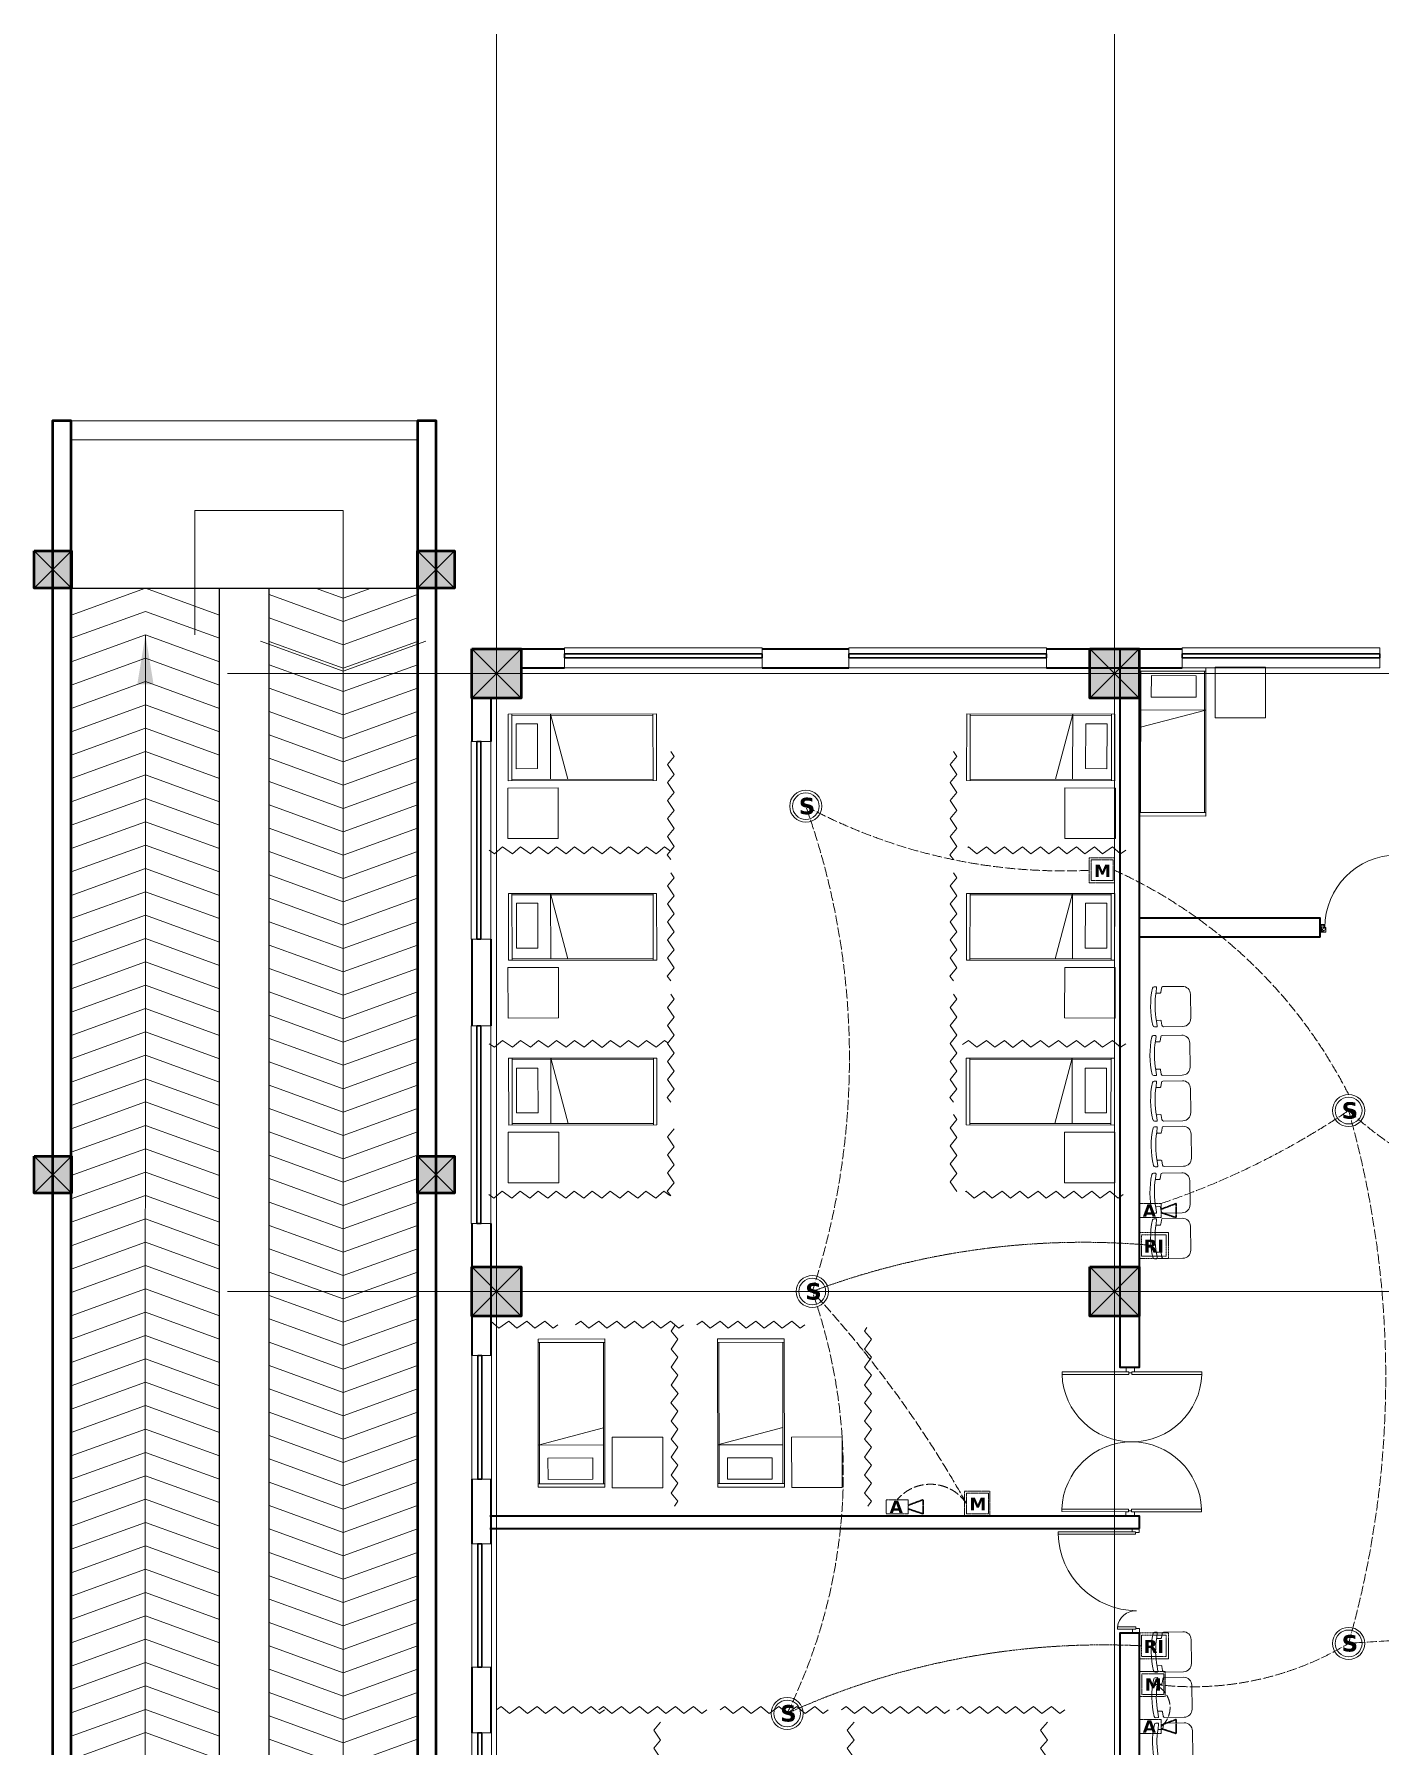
# Model space of a CAD drawing. Header units: millimetres. Extents: x 2402294 to 3337895, y 3394997 to 3969149.
# Drawn here: x 2558058 to 2574388, y 3595688 to 3616459 of the extents above; entities that cross this region are included whole.
import ezdxf

# ---------------------------------------------------------------- set-up
doc = ezdxf.new("R2010")
doc.units = ezdxf.units.MM
doc.header["$MEASUREMENT"] = 0
for name, pattern in [('ACAD_ISO04W100', [30, 24, -3, 0, -3]), ('ACISOTGB', [9, 4, -1, 1, -1, 1, -1]), ('CENTER', [2, 1.25, -0.25, 0.25, -0.25]), ('DASHED', [0.75, 0.5, -0.25])]:
    doc.linetypes.add(name, pattern=pattern)
doc.layers.add('ANNOTATION', color=7, linetype='Continuous')
doc.layers.add('CCTV conduit wire', color=1, linetype='CENTER')
for name, color, linetype, lineweight in [('centreline', 52, 'CENTER', 5), ('Column-0.5', 14, 'Continuous', 50), ('Detector Detector Conduit', 6, 'ACAD_ISO04W100', 13), ('Dimension- 0.15', 114, 'Continuous', 15), ('door', 41, 'Continuous', 5), ('Door Opening-0.09', 253, 'Continuous', 9), ('Furniture Hospital-0.09', 44, 'Continuous', 9), ('Hatch', 9, 'Continuous', 9), ('hatch-1', 53, 'Continuous', 15), ('hidden lines', 205, 'DASHED', 5), ('Hooter Alarm', 240, 'CENTER', 35), ('Manual Call Point', 240, 'CENTER', 30), ('RI detector conduit', 100, 'ACISOTGB', 9), ('Sill Level', 140, 'Continuous', 20), ('Smoke Detector', 220, 'Continuous', 20), ('stairs', 6, 'Continuous', 25), ('WALL 0.2', 7, 'Continuous', 20), ('wall 0.4', 7, 'Continuous', 40), ('Wall-0.5', 7, 'Continuous', 50), ('WINDOW', 152, 'Continuous', 30), ('Windows Plan', 152, 'Continuous', 35)]:
    doc.layers.add(name, color=color, linetype=linetype, lineweight=lineweight)
doc.styles.add('5P2', font='verdana.ttf', dxfattribs={"height": 500})
doc.styles.get("Standard").update_dxf_attribs({"font": 'arial.ttf'})
doc.linetypes.add('ZIGZAG', pattern='A,0.0001,-0.2,[131,ltypeshp.shx,S=0.2,R=0,X=-0.2,Y=0],-0.4,[131,ltypeshp.shx,S=0.2,R=180,X=0.2,Y=0],-0.2', length=0.8001)
doc.dimstyles.get("Standard").update_dxf_attribs({"dimtxt": 500, "dimasz": 100, "dimexe": 100, "dimexo": 200, "dimgap": 0.09, "dimtad": 0, "dimtoh": 1, "dimdec": 0, "dimzin": 0, "dimdsep": 46, "dimtxsty": 'Standard', "dimblk": 'DOT', "dimcen": 0, "dimclrd": 256, "dimclre": 256, "dimclrt": 256, "dimadec": 0, "dimazin": 0, "dimtfac": 1, "dimtdec": 0, "dimtofl": 0, "dimtmove": 0, "dimatfit": 3, "dimfxl": 1, "dimtolj": 1, "dimtzin": 0, "dimlwd": -1, "dimlwe": -1, "dimarcsym": 1})

# ---------------------------------------------------------------- blocks, each defined once
blk = doc.blocks.new('2ft column')
at = {"layer": 'Hatch', "ltscale": 5}
h = blk.add_hatch(color=256, dxfattribs=at)
h.dxf.hatch_style = 1
h.paths.add_polyline_path([(2207385, 4176559), (2207985, 4176559), (2207985, 4175959), (2207385, 4175959)])
at = {"layer": 'Column-0.5', "ltscale": 5}
blk.add_lwpolyline([(2207385, 4176559), (2207985, 4176559), (2207985, 4175959), (2207385, 4175959)], close=True, dxfattribs=at)
at = {"layer": 'Defpoints', "ltscale": 5}
for points in [[(2207985, 4176559), (2207385, 4175959)], [(2207985, 4175959), (2207385, 4176559)]]:
    blk.add_lwpolyline(points, dxfattribs=at)
blk = doc.blocks.new('_Dot')
at = {"color": 0, "linetype": 'ByBlock', "lineweight": -2}
blk.add_line((-0.5, 0), (-1, 0), dxfattribs=at)
at = {"color": 0, "linetype": 'ByBlock', "lineweight": -3, "const_width": 0.5}
blk.add_lwpolyline([(-0.25, 0, 1), (0.25, 0, 1)], format="xyb", close=True, dxfattribs=at)
blk = doc.blocks.new('d1')
at = {"layer": 'door'}
for p, q in [((2442.75, 10745.72), (2408.32, 10745.72)), ((2442.75, 10746.15), (2408.33, 10746.15)), ((2408.33, 10746.15), (2408.33, 10745.72))]:
    blk.add_line(p, q, dxfattribs=at)
at = {"layer": 'door', "ltscale": 80}
for points in [[(2445, 10779.7), (2445, 10781.99), (2444.56, 10781.99), (2444.56, 10782.43), (2441.8, 10782.43), (2441.8, 10781.99), (2441.36, 10781.99), (2441.36, 10780.14), (2442.75, 10780.14), (2442.75, 10779.7)], [(2445, 10746.15), (2445, 10743.87), (2444.56, 10743.87), (2444.56, 10743.43), (2441.8, 10743.43), (2441.8, 10743.87), (2441.36, 10743.87), (2441.36, 10745.72), (2442.75, 10745.72), (2442.75, 10746.15)]]:
    blk.add_lwpolyline(points, close=True, dxfattribs=at)
at = {"layer": 'Door Opening-0.09', "ltscale": 80}
blk.add_arc((2442.75, 10745.72), 34.42, 90, 179.27403, dxfattribs=at)
at = {"layer": 'hidden lines'}
for centre, radius, start, end in [((2445.01, 10781.68), 2.48, 162.46714, 233.24176), ((2445.46, 10782.07), 1.81, 168.64751, 255.23191), ((2441.64, 10791.37), 9.82, 268.39858, 287.31577), ((2441.38, 10784.76), 4.22, 269.78991, 318.96751), ((2444.33, 10781.34), 2.81, 166.46517, 205.18019), ((2441.57, 10782.05), 3, 308.46813, 358.9527), ((2441.64, 10734.49), 9.82, 72.68423, 91.60142), ((2441.38, 10741.1), 4.22, 41.03249, 90.21009), ((2444.33, 10744.52), 2.81, 154.81981, 193.53483), ((2445.01, 10744.18), 2.48, 126.75824, 197.53286), ((2441.57, 10743.81), 3, 1.0473, 51.53187), ((2445.46, 10743.79), 1.81, 104.76809, 191.35249)]:
    blk.add_arc(centre, radius, start, end, dxfattribs=at)
blk = doc.blocks.new('BED')
at = {"layer": 'Furniture Hospital-0.09'}
for p, q in [((-2.12, 0.475), (-2.12, -0.475)), ((-2.12, -0.475), (-2.12, 0.475)), ((-0.008, 0.475), (-2.12, 0.475)), ((-2.07, 0.475), (-2.07, -0.475)), ((-0.058, 0.455), (-2.07, 0.455)), ((-0.855, -0.455), (-0.61, 0.475)), ((-0.61, 0.475), (-0.61, -0.455)), ((-0.425, 0.336), (-0.426, -0.303)), ((-0.425, 0.336), (-0.121, 0.336)), ((-0.121, -0.303), (-0.121, 0.336)), ((-0.058, -0.475), (-0.058, 0.475)), ((-0.008, -0.475), (-0.008, 0.475)), ((-2.12, -0.475), (-0.008, -0.475)), ((-2.07, -0.455), (-0.058, -0.455)), ((-0.426, -0.303), (-0.121, -0.303))]:
    blk.add_line(p, q, dxfattribs=at)
blk = doc.blocks.new("door 5'")
at = {"layer": 'door', "ltscale": 1000}
for points in [[(2177525, 4317078), (2177525, 4317062), (2177516, 4317062), (2177516, 4317020), (2177473, 4317020), (2177474, 4317105)], [(2177525, 4317062), (2177525, 4317105), (2177474, 4317105), (2177473, 4317020)], [(2177473, 4317020), (2177516, 4317020)], [(2177474, 4317105), (2177516, 4317105)], [(2178697, 4316120), (2178697, 4317060), (2178671, 4317060), (2178671, 4316120), (2178697, 4316120)], [(2178689, 4317076), (2178689, 4317060), (2178697, 4317060), (2178697, 4317018), (2178740, 4317018), (2178740, 4317104)], [(2178689, 4317060), (2178689, 4317104), (2178740, 4317104), (2178740, 4317018)], [(2178740, 4317018), (2178697, 4317018)]]:
    blk.add_lwpolyline(points, dxfattribs=at)
blk.add_lwpolyline([(2177516, 4316839), (2177516, 4317062), (2177543, 4317062), (2177543, 4316839)], close=True, dxfattribs=at)
at = {"layer": 'Door Opening-0.09', "ltscale": 1000}
for centre, radius, start, end in [((2177516, 4317062), 224, 276.6944, 2.344), ((2178697, 4317076), 957, 180.3416, 268.4244)]:
    blk.add_arc(centre, radius, start, end, dxfattribs=at)
at = {"layer": 'WINDOW', "ltscale": 5}
blk.add_line((2177474, 4317104), (2177474, 4317104), dxfattribs=at)
blk = doc.blocks.new('MAIN DOOR')
at = {"layer": 'door', "ltscale": 1000}
for points in [[(2313.47, 188.53), (2347.4, 188.53), (2347.4, 187.28), (2313.47, 187.28)], [(2381.32, 188.53), (2348.88, 188.53), (2348.88, 187.28), (2381.32, 187.28)]]:
    blk.add_lwpolyline(points, close=True, dxfattribs=at)
for points in [[(2346.08, 190.6), (2346.08, 188.53)], [(2348.88, 188.12), (2347.4, 188.12), (2347.4, 188.53), (2346.08, 188.53), (2346.08, 190.6), (2350.2, 190.6)], [(2347.4, 188.12), (2348.88, 188.12), (2348.88, 188.53), (2350.2, 188.53), (2350.2, 190.6), (2346.08, 190.6)], [(2350.2, 190.6), (2350.2, 188.53)], [(2313.41, 120.66), (2347.33, 120.66), (2347.33, 121.91), (2313.41, 121.91), (2313.41, 120.66)], [(2348.82, 121.07), (2347.33, 121.07), (2347.33, 120.66), (2346.01, 120.66), (2346.01, 118.6), (2350.14, 118.6)], [(2347.33, 121.07), (2348.82, 121.07), (2348.82, 120.66), (2350.14, 120.66), (2350.14, 118.6), (2346.01, 118.6)], [(2346.01, 118.6), (2346.01, 120.66)], [(2381.26, 120.66), (2348.82, 120.66), (2348.82, 121.91), (2381.26, 121.91), (2381.26, 120.66)], [(2350.14, 118.6), (2350.14, 120.66)]]:
    blk.add_lwpolyline(points, dxfattribs=at)
at = {"layer": 'Door Opening-0.09', "ltscale": 1000}
for centre, radius, start, end in [((2347.4, 188.53), 33.94, 182.11678, 357.88255), ((2347.33, 120.66), 33.95, 2.11669, 177.88264)]:
    blk.add_arc(centre, radius, start, end, dxfattribs=at)
at = {"layer": 'WINDOW', "ltscale": 5}
blk.add_line((2350.14, 190.6), (2350.14, 190.6), dxfattribs=at)
blk = doc.blocks.new('BCHAIR')
at = {"layer": 'Furniture Hospital-0.09'}
for p, q in [((-0.15, 0), (0.15, 0)), ((-0.25, -0.1), (-0.25, -0.342)), ((0.25, -0.1), (0.25, -0.342)), ((-0.239, -0.421), (-0.181, -0.429)), ((-0.179, -0.369), (-0.232, -0.362)), ((-0.17, -0.379), (-0.17, -0.419)), ((0.17, -0.379), (0.17, -0.419)), ((0.179, -0.369), (0.232, -0.362)), ((0.239, -0.421), (0.181, -0.429)), ((-0.25, -0.431), (-0.25, -0.454)), ((0.25, -0.431), (0.25, -0.454))]:
    blk.add_line(p, q, dxfattribs=at)
for centre, radius, start, end in [((-0.15, -0.1), 0.1, 90, 180), ((0.15, -0.1), 0.1, 360, 90), ((-0.23, -0.342), 0.02, 180, 262.875), ((-0.24, -0.431), 0.01, 82.875, 180), ((-0.18, -0.419), 0.01, 262.875, 0), ((-0.18, -0.379), 0.01, 0, 82.875), ((0.18, -0.379), 0.01, 97.125, 180), ((0.18, -0.419), 0.01, 180, 277.125), ((0.23, -0.342), 0.02, 277.125, 360), ((0.24, -0.431), 0.01, 0, 97.125), ((-0.23, -0.454), 0.02, 180, 257.4986), ((0, 0.583), 1.083, 257.4986, 282.5014), ((0, 0.594), 1.039, 259.9886, 280.0345), ((0.23, -0.454), 0.02, 282.5014, 0)]:
    blk.add_arc(centre, radius, start, end, dxfattribs=at)
blk = doc.blocks.new('w1')
at = {"layer": 'Sill Level'}
blk.add_lwpolyline([(2460641, 3827503), (2460641, 3825103), (2460401, 3825103), (2460401, 3827503)], close=True, dxfattribs=at)
at = {"layer": 'Windows Plan'}
blk.add_lwpolyline([(2460521, 3825103), (2460521, 3827503), (2460473, 3827503), (2460473, 3825103)], close=True, dxfattribs=at)
blk = doc.blocks.new('w2')
at = {"layer": 'Sill Level'}
blk.add_lwpolyline([(2444138, 3818930), (2445638, 3818930), (2445638, 3818690), (2444138, 3818690)], close=True, dxfattribs=at)
at = {"layer": 'Windows Plan'}
blk.add_lwpolyline([(2445638, 3818810), (2444138, 3818810), (2444138, 3818762), (2445638, 3818762)], close=True, dxfattribs=at)
blk = doc.blocks.new('smoke')
at = {"layer": 'Smoke Detector', "lineweight": 5}
for radius in [97.5, 81.1]:
    blk.add_circle((-251457, 4034457), radius, dxfattribs=at)
at = {"layer": 'Smoke Detector', "lineweight": 5, "insert": (-251499, 4034508), "char_height": 100.35, "width": 120.42, "attachment_point": 1, "style": '5P2'}
blk.add_mtext('{\\fVerdana|b1|i0|c0|p34;S}', dxfattribs=at)
blk = doc.blocks.new('smoke1')
at = {"layer": 'CCTV conduit wire'}
blk.add_blockref('smoke', (0, 0), dxfattribs=at)
blk = doc.blocks.new('response indicator')
at = {"layer": 'Manual Call Point', "lineweight": 5}
for points in [[(295159, 165314), (295473, 165314), (295473, 165035), (295159, 165035)], [(295183, 165290), (295450, 165290), (295450, 165059), (295183, 165059)]]:
    blk.add_lwpolyline(points, close=True, dxfattribs=at)
at = {"layer": 'Manual Call Point', "lineweight": 5, "insert": (295207, 165238), "char_height": 139.42, "width": 167.3, "attachment_point": 1, "style": '5P2'}
blk.add_mtext('{\\fVerdana|b1|i0|c0|p34;RI}', dxfattribs=at)
blk = doc.blocks.new('mcp')
at = {"layer": 'Manual Call Point', "lineweight": 5}
for points in [[(1356996, -1508126), (1357203, -1508126), (1357203, -1508327), (1356996, -1508327)], [(1357013, -1508143), (1357191, -1508143), (1357191, -1508310), (1357013, -1508310)]]:
    blk.add_lwpolyline(points, close=True, dxfattribs=at)
at = {"layer": 'Manual Call Point', "lineweight": 5, "insert": (1357036, -1508180), "char_height": 100.35, "width": 120.42, "attachment_point": 1, "style": '5P2'}
blk.add_mtext('{\\fVerdana|b1|i0|c0|p34;M}', dxfattribs=at)
blk = doc.blocks.new('hooter')
at = {"layer": 'Hooter Alarm', "lineweight": 35}
for p, q in [((318970, 4030859), (319090, 4030904)), ((318970, 4030830), (319090, 4030790)), ((319090, 4030904), (319090, 4030790))]:
    blk.add_line(p, q, dxfattribs=at)
at = {"layer": 'Hooter Alarm', "lineweight": 5}
blk.add_lwpolyline([(318792, 4030904), (318970, 4030904), (318970, 4030790), (318792, 4030790)], close=True, dxfattribs=at)
at = {"layer": 'Hooter Alarm', "lineweight": 5, "insert": (318820, 4030897), "char_height": 100.35, "width": 120.42, "attachment_point": 1, "style": '5P2'}
blk.add_mtext('{\\fVerdana|b1|i0|c0|p34;A}', dxfattribs=at)
blk = doc.blocks.new('RAMP23')
at = {"layer": 'Dimension- 0.15', "ltscale": 5}
h = blk.add_hatch(dxfattribs=at)
h.set_pattern_fill('ANSI31', color=256, scale=25.555556, angle=90)
h.set_pattern_definition([(135, (1623697.9227, 1877740.101), (-2.258813329, -2.258813329), [])])
h.paths.add_polyline_path([(2418321, 3996255), (2418380, 3996255), (2418380, 3996196, -0.414214)])
h.paths.add_polyline_path([(2418321, 3996255, -0.414214), (2418380, 3996314), (2418380, 3996255)])
h.paths.add_polyline_path([(2418380, 3996255), (2418380, 3996314, -0.414214), (2418439, 3996255)])
h.paths.add_polyline_path([(2418380, 3996196), (2418380, 3996255), (2418439, 3996255, -0.414214)])
blk.add_lwpolyline([(2418984, 4012016), (2418984, 4013523), (2420784, 4013523), (2420784, 4012700)], dxfattribs=at)
blk.add_circle((2418380, 3996255), 59.1, dxfattribs=at)
at = {"layer": 'hatch-1', "color": 4, "lineweight": 0, "ltscale": 5}
for points in [[(2417484, 4012256), (2418384, 4012583), (2419284, 4012256)], [(2419884, 4012503), (2420784, 4012177), (2421684, 4012503)], [(2420447, 4012583), (2420784, 4012460), (2421122, 4012583)], [(2417484, 4011973), (2418384, 4012299), (2419284, 4011973)], [(2417484, 4011689), (2418384, 4012016), (2419284, 4011689)], [(2419884, 4012220), (2420784, 4011893), (2421684, 4012220)], [(2419782, 4011938), (2420784, 4011574), (2421787, 4011938)], [(2419884, 4011936), (2420784, 4011610), (2421684, 4011936)], [(2417484, 4011406), (2418384, 4011732), (2419284, 4011406)], [(2419884, 4011653), (2420784, 4011326), (2421684, 4011653)], [(2417484, 4011122), (2418384, 4011449), (2419284, 4011122)], [(2419884, 4011369), (2420784, 4011043), (2421684, 4011369)], [(2417484, 4010839), (2418384, 4011165), (2419284, 4010839)], [(2419884, 4011086), (2420784, 4010759), (2421684, 4011086)], [(2417484, 4010555), (2418384, 4010882), (2419284, 4010555)], [(2419884, 4010802), (2420784, 4010476), (2421684, 4010802)], [(2417484, 4010272), (2418384, 4010598), (2419284, 4010272)], [(2419884, 4010519), (2420784, 4010192), (2421684, 4010519)], [(2417484, 4009988), (2418384, 4010315), (2419284, 4009988)], [(2419884, 4010235), (2420784, 4009909), (2421684, 4010235)], [(2417484, 4009705), (2418384, 4010031), (2419284, 4009705)], [(2419884, 4009952), (2420784, 4009625), (2421684, 4009952)], [(2417484, 4009421), (2418384, 4009748), (2419284, 4009421)], [(2419884, 4009668), (2420784, 4009342), (2421684, 4009668)], [(2417484, 4009138), (2418384, 4009464), (2419284, 4009138)], [(2419884, 4009385), (2420784, 4009058), (2421684, 4009385)], [(2417484, 4008854), (2418384, 4009181), (2419284, 4008854)], [(2419884, 4009101), (2420784, 4008775), (2421684, 4009101)], [(2417484, 4008571), (2418384, 4008897), (2419284, 4008571)], [(2419884, 4008818), (2420784, 4008491), (2421684, 4008818)], [(2417484, 4008287), (2418384, 4008614), (2419284, 4008287)], [(2419884, 4008534), (2420784, 4008208), (2421684, 4008534)], [(2417484, 4008004), (2418384, 4008330), (2419284, 4008004)], [(2419884, 4008251), (2420784, 4007924), (2421684, 4008251)], [(2417484, 4007721), (2418384, 4008047), (2419284, 4007721)], [(2419884, 4007967), (2420784, 4007641), (2421684, 4007967)], [(2417484, 4007437), (2418384, 4007763), (2419284, 4007437)], [(2419884, 4007684), (2420784, 4007357), (2421684, 4007684)], [(2417484, 4007154), (2418384, 4007480), (2419284, 4007154)], [(2419884, 4007400), (2420784, 4007074), (2421684, 4007400)], [(2417484, 4006870), (2418384, 4007196), (2419284, 4006870)], [(2419884, 4007117), (2420784, 4006791), (2421684, 4007117)], [(2417484, 4006587), (2418384, 4006913), (2419284, 4006587)], [(2419884, 4006833), (2420784, 4006507), (2421684, 4006833)], [(2417484, 4006303), (2418384, 4006629), (2419284, 4006303)], [(2419884, 4006550), (2420784, 4006224), (2421684, 4006550)], [(2417484, 4006020), (2418384, 4006346), (2419284, 4006020)], [(2419884, 4006266), (2420784, 4005940), (2421684, 4006266)], [(2417484, 4005736), (2418384, 4006062), (2419284, 4005736)], [(2419884, 4005983), (2420784, 4005657), (2421684, 4005983)], [(2417484, 4005453), (2418384, 4005779), (2419284, 4005453)], [(2419884, 4005699), (2420784, 4005373), (2421684, 4005699)], [(2417484, 4005169), (2418384, 4005495), (2419284, 4005169)], [(2419884, 4005416), (2420784, 4005090), (2421684, 4005416)], [(2417484, 4004886), (2418384, 4005212), (2419284, 4004886)], [(2419884, 4005132), (2420784, 4004806), (2421684, 4005132)], [(2417484, 4004602), (2418384, 4004928), (2419284, 4004602)], [(2419884, 4004849), (2420784, 4004523), (2421684, 4004849)], [(2417484, 4004319), (2418384, 4004645), (2419284, 4004319)], [(2419884, 4004565), (2420784, 4004239), (2421684, 4004565)], [(2417484, 4004035), (2418384, 4004361), (2419284, 4004035)], [(2419884, 4004282), (2420784, 4003956), (2421684, 4004282)], [(2417484, 4003752), (2418384, 4004078), (2419284, 4003752)], [(2417484, 4003752), (2418384, 4004078), (2419284, 4003752)], [(2419884, 4003998), (2420784, 4003672), (2421684, 4003998)], [(2417484, 4003468), (2418384, 4003794), (2419284, 4003468)], [(2419884, 4003715), (2420784, 4003389), (2421684, 4003715)], [(2417484, 4003185), (2418384, 4003511), (2419284, 4003185)], [(2419884, 4003431), (2420784, 4003105), (2421684, 4003431)], [(2417484, 4002901), (2418384, 4003228), (2419284, 4002901)], [(2419884, 4003148), (2420784, 4002822), (2421684, 4003148)], [(2417484, 4002618), (2418384, 4002944), (2419284, 4002618)], [(2419884, 4002864), (2420784, 4002538), (2421684, 4002864)], [(2417484, 4002334), (2418384, 4002661), (2419284, 4002334)], [(2419884, 4002581), (2420784, 4002255), (2421684, 4002581)], [(2417484, 4002051), (2418384, 4002377), (2419284, 4002051)], [(2419884, 4002298), (2420784, 4001971), (2421684, 4002298)], [(2417484, 4001767), (2418384, 4002094), (2419284, 4001767)], [(2419884, 4002014), (2420784, 4001688), (2421684, 4002014)], [(2417484, 4001484), (2418384, 4001810), (2419284, 4001484)], [(2419884, 4001731), (2420784, 4001404), (2421684, 4001731)], [(2417484, 4001200), (2418384, 4001527), (2419284, 4001200)], [(2419884, 4001447), (2420784, 4001121), (2421684, 4001447)], [(2417484, 4000917), (2418384, 4001243), (2419284, 4000917)], [(2419884, 4001164), (2420784, 4000837), (2421684, 4001164)], [(2417484, 4000633), (2418384, 4000960), (2419284, 4000633)], [(2419884, 4000880), (2420784, 4000554), (2421684, 4000880)], [(2417484, 4000350), (2418384, 4000676), (2419284, 4000350)], [(2419884, 4000597), (2420784, 4000270), (2421684, 4000597)], [(2417484, 4000066), (2418384, 4000393), (2419284, 4000066)], [(2419884, 4000313), (2420784, 3999987), (2421684, 4000313)], [(2417484, 3999783), (2418384, 4000109), (2419284, 3999783)], [(2419884, 4000030), (2420784, 3999703), (2421684, 4000030)], [(2417484, 3999499), (2418384, 3999826), (2419284, 3999499)], [(2419884, 3999746), (2420784, 3999420), (2421684, 3999746)], [(2417484, 3999216), (2418384, 3999542), (2419284, 3999216)], [(2419884, 3999463), (2420784, 3999136), (2421684, 3999463)], [(2417484, 3998932), (2418384, 3999259), (2419284, 3998932)], [(2419884, 3999179), (2420784, 3998853), (2421684, 3999179)], [(2417484, 3998649), (2418384, 3998975), (2419284, 3998649)], [(2419884, 3998896), (2420784, 3998569), (2421684, 3998896)], [(2417484, 3998365), (2418384, 3998692), (2419284, 3998365)], [(2419884, 3998612), (2420784, 3998286), (2421684, 3998612)], [(2417484, 3998082), (2418384, 3998408), (2419284, 3998082)], [(2419884, 3998329), (2420784, 3998002), (2421684, 3998329)], [(2417484, 3997798), (2418384, 3998125), (2419284, 3997798)], [(2419884, 3998045), (2420784, 3997719), (2421684, 3998045)], [(2417484, 3997515), (2418384, 3997841), (2419284, 3997515)], [(2419884, 3997762), (2420784, 3997435), (2421684, 3997762)], [(2417484, 3997231), (2418384, 3997558), (2419284, 3997231)], [(2419884, 3997478), (2420784, 3997152), (2421684, 3997478)], [(2417484, 3996948), (2418384, 3997274), (2419284, 3996948)], [(2419884, 3997195), (2420784, 3996868), (2421684, 3997195)], [(2417484, 3996664), (2418384, 3996991), (2419284, 3996664)], [(2419884, 3996911), (2420784, 3996585), (2421684, 3996911)], [(2417484, 3996381), (2418384, 3996707), (2419284, 3996381)], [(2417484, 3996381), (2418384, 3996707), (2419284, 3996381)], [(2419884, 3996628), (2420784, 3996301), (2421684, 3996628)]]:
    blk.add_lwpolyline(points, dxfattribs=at)
at = {"layer": 'stairs', "ltscale": 5}
for points in [[(2417484, 4012583), (2421684, 4012583)], [(2419284, 3996313), (2419284, 4012583)], [(2419884, 3996313), (2419884, 4012583)], [(2417484, 3996313), (2421684, 3996313)]]:
    blk.add_lwpolyline(points, dxfattribs=at)
at = {"layer": 'WALL 0.2', "ltscale": 5}
for points in [[(2417484, 4014613), (2421684, 4014613)], [(2417484, 4014383), (2421684, 4014383)]]:
    blk.add_lwpolyline(points, dxfattribs=at)
at = {"layer": 'Wall-0.5', "ltscale": 5}
for points in [[(2417254, 3996768), (2417484, 3996768), (2417484, 4014613), (2417254, 4014613)], [(2421684, 3996768), (2421914, 3996768), (2421914, 4014613), (2421684, 4014613)]]:
    blk.add_lwpolyline(points, close=True, dxfattribs=at)
at = {"layer": 'Hatch', "xscale": 0.75, "yscale": 0.75, "zscale": 0.75}
for p in [(761496, 880614), (766146, 880614), (761496, 873271), (766146, 873271), (761496, 864349), (766146, 864349)]:
    blk.add_blockref('2ft column', p, dxfattribs=at)
at = {"layer": 'Dimension- 0.15', "ltscale": 5}
for points, override in [([(2420784, 3996301), (2420784, 4012700)], {"dimasz": 600, "dimfxl": 500, "dimfxlon": 1}), ([(2418384, 4012016), (2418380, 3996313)], {"dimasz": 600, "dimgap": 0.09, "dimtad": 0, "dimfxl": 500, "dimfxlon": 1})]:
    blk.add_leader(points, dimstyle='Standard', override=override, dxfattribs=at)

msp = doc.modelspace()

# ---------------------------------------------------------------- linework, layer by layer
at = {"layer": 'centreline', "ltscale": 5}
for p, q in [((2563668.8, 3616459.5), (2563668.8, 3585113.6)), ((2563668.8, 3616459.5), (2563668.8, 3585113.6)), ((2571168.8, 3616459.5), (2571168.8, 3585113.6)), ((2571168.8, 3616459.5), (2571168.8, 3585113.6)), ((2604746, 3608701.3), (2560402.6, 3608701.3)), ((2604746, 3608701.3), (2560402.6, 3608701.3)), ((2604746, 3601201.3), (2560402.6, 3601201.3)), ((2604746, 3601201.3), (2560402.6, 3601201.3))]:
    msp.add_line(p, q, dxfattribs=at)
at = {"layer": 'Detector Detector Conduit', "ltscale": 5}
for centre, radius, start, end in [((2558858.3, 3604031.6), 9093, 341.86491, 19.66582), ((2570550, 3612924.7), 6619.3, 241.78913, 272.67712), ((2568714.5, 3600907.1), 5936.6, 26.88884, 65.57939), ((2568676, 3611292.6), 9528, 288.72959, 304.03785), ((2562636.1, 3600163.8), 11823.8, 344.1299, 15.8701), ((2576997.3, 3606628.5), 4401.2, 227.24023, 283.96164), ((2561277.2, 3599002.4), 6599.5, 333.72279, 19.46306), ((2557546.7, 3591993.1), 13559.2, 29.29327, 42.77441), ((2568933.5, 3598334.6), 527.3, 33.7172, 139.8567), ((2572121.7, 3600052.9), 3648.6, 262.31403, 301.15284), ((2575639.5, 3575032.1), 21959, 72.21398, 94.25779), ((2571543.2, 3596151.6), 299.5, 309.93262, 72.4065)]:
    msp.add_arc(centre, radius, start, end, dxfattribs=at)
at = {"layer": 'Furniture Hospital-0.09'}
for points in [[(2572388.6, 3608776.7), (2573002, 3608776.7), (2573002, 3608163.4), (2572388.6, 3608163.4)], [(2564418.1, 3606698.4), (2564417.3, 3607311.7), (2563804, 3607310.9), (2563804.8, 3606697.6)], [(2570565.4, 3606698.4), (2570566.1, 3607311.7), (2571179.5, 3607310.9), (2571178.7, 3606697.6)], [(2564420.8, 3604520.4), (2564420.1, 3605133.7), (2563806.7, 3605132.9), (2563807.5, 3604519.6)], [(2570562.6, 3604520.4), (2570563.4, 3605133.7), (2571176.7, 3605132.9), (2571176, 3604519.6)], [(2564423.3, 3602520.4), (2564422.6, 3603133.7), (2563809.2, 3603132.9), (2563810, 3602519.6)], [(2570560.1, 3602520.4), (2570560.9, 3603133.7), (2571174.2, 3603132.9), (2571173.4, 3602519.6)], [(2565685.1, 3599432.9), (2565071.8, 3599432.1), (2565072.5, 3598818.8), (2565685.9, 3598819.6)], [(2567863.1, 3599435.6), (2567249.8, 3599434.9), (2567250.5, 3598821.5), (2567863.9, 3598822.3)]]:
    msp.add_lwpolyline(points, close=True, dxfattribs=at)
at = {"layer": 'RI detector conduit', "ltscale": 5}
for centre, radius, start, end in [((2570787, 3592449.7), 9348.6, 84.72744, 110.58795), ((2571034.6, 3587633.5), 9279, 87.15178, 114.44544)]:
    msp.add_arc(centre, radius, start, end, dxfattribs=at)
at = {"layer": 'wall 0.4', "ltscale": 5}
for p, q in [((2563968.8, 3609001.3), (2564493.8, 3609001.3)), ((2566893.8, 3609001.3), (2567943.8, 3609001.3)), ((2570343.8, 3609001.3), (2571987.6, 3609001.3)), ((2563968.8, 3608771.3), (2564493.8, 3608771.3)), ((2566893.8, 3608771.3), (2567943.8, 3608771.3)), ((2570343.8, 3608771.3), (2571987.6, 3608771.3)), ((2563368.8, 3608401.3), (2563368.8, 3607876.3)), ((2563368.8, 3608401.3), (2563368.8, 3607876.3)), ((2563598.8, 3608401.3), (2563598.8, 3607876.3)), ((2563598.8, 3608401.3), (2563598.8, 3607876.3)), ((2563368.8, 3605476.3), (2563368.8, 3604426.3)), ((2563368.8, 3605476.3), (2563368.8, 3604426.3)), ((2563598.8, 3605476.3), (2563598.8, 3604426.3)), ((2563598.8, 3605476.3), (2563598.8, 3604426.3)), ((2573662.2, 3605501.3), (2571468.8, 3605501.3)), ((2563368.8, 3602026.3), (2563368.8, 3600567.3)), ((2563368.8, 3602026.3), (2563368.8, 3600423.6)), ((2563598.8, 3602026.3), (2563598.8, 3600567.3)), ((2563598.8, 3602026.3), (2563598.8, 3600423.6)), ((2563368.8, 3598923.6), (2563368.8, 3598140.2)), ((2563598.8, 3598923.6), (2563598.8, 3598140.2)), ((2563368.8, 3596640.2), (2563368.8, 3595845.7)), ((2563598.8, 3596640.2), (2563598.8, 3595845.7))]:
    msp.add_line(p, q, dxfattribs=at)
for points in [[(2571468.8, 3608701.3), (2571468.8, 3600276.8), (2571238.8, 3600276.8), (2571238.8, 3609001.3)], [(2573662.2, 3605501), (2573662.2, 3605731.3), (2571468.8, 3605731.3)], [(2563585.5, 3598476.8), (2571468.8, 3598476.8), (2571468.8, 3598326.8)], [(2563585.5, 3598326.8), (2571468.8, 3598326.8)], [(2571238.8, 3593631.3), (2571238.8, 3597060.3), (2571471.8, 3597060.3)], [(2571468.8, 3597060.3), (2571468.8, 3593631.3)]]:
    msp.add_lwpolyline(points, dxfattribs=at)
at = {"layer": 'WINDOW', "linetype": 'ZIGZAG', "lineweight": 20, "ltscale": 0.5}
for points in [[(2565783.2, 3606445.1), (2565740.8, 3606501), (2565825.8, 3606602), (2565742.8, 3606721.8), (2565825.8, 3606820.4), (2565742.8, 3606940.2), (2565825.8, 3607038.8), (2565742.8, 3607158.6), (2565825.8, 3607257.1), (2565742.8, 3607376.9), (2565825.8, 3607475.5), (2565742.8, 3607595.3), (2565825.8, 3607693.9), (2565783.2, 3607755.4)], [(2569213, 3606445.1), (2569170.6, 3606501), (2569255.6, 3606602), (2569172.7, 3606721.8), (2569255.6, 3606820.4), (2569172.7, 3606940.2), (2569255.6, 3607038.8), (2569172.7, 3607158.6), (2569255.6, 3607257.1), (2569172.7, 3607376.9), (2569255.6, 3607475.5), (2569172.7, 3607595.3), (2569255.6, 3607693.9), (2569213, 3607755.4)], [(2565778.7, 3606546.1), (2565705.8, 3606596.6), (2565607.2, 3606513.7), (2565487.4, 3606596.6), (2565388.8, 3606513.7), (2565269, 3606596.6), (2565170.4, 3606513.7), (2565050.6, 3606596.6), (2564949.5, 3606511.5), (2564834.7, 3606598.7), (2564733.7, 3606513.7), (2564613.9, 3606596.6), (2564515.3, 3606513.7), (2564395.5, 3606596.6), (2564296.9, 3606513.7), (2564177.1, 3606596.6), (2564078.5, 3606513.7), (2563958.7, 3606596.6), (2563860.1, 3606513.7), (2563740.3, 3606596.6), (2563641.8, 3606513.7), (2563580.3, 3606556.3)], [(2569388.8, 3606590.8), (2569397.2, 3606596.6), (2569495.8, 3606513.7), (2569615.6, 3606596.6), (2569714.2, 3606513.7), (2569834, 3606596.6), (2569935.1, 3606511.5), (2570049.9, 3606598.7), (2570150.9, 3606513.7), (2570270.7, 3606596.6), (2570369.3, 3606513.7), (2570489.1, 3606596.6), (2570587.7, 3606513.7), (2570707.5, 3606596.6), (2570806.1, 3606513.7), (2570925.9, 3606596.6), (2571024.5, 3606513.7), (2571144.3, 3606596.6), (2571242.9, 3606513.7), (2571304.4, 3606556.3)], [(2565783.2, 3604972.6), (2565740.8, 3605028.5), (2565825.8, 3605129.5), (2565742.8, 3605249.3), (2565825.8, 3605347.9), (2565742.8, 3605467.7), (2565825.8, 3605566.3), (2565742.8, 3605686.1), (2565825.8, 3605784.6), (2565742.8, 3605904.4), (2565825.8, 3606003), (2565742.8, 3606122.8), (2565825.8, 3606221.4), (2565783.2, 3606282.9)], [(2569213, 3604972.6), (2569170.6, 3605028.5), (2569255.6, 3605129.5), (2569172.7, 3605249.3), (2569255.6, 3605347.9), (2569172.7, 3605467.7), (2569255.6, 3605566.3), (2569172.7, 3605686.1), (2569255.6, 3605784.6), (2569172.7, 3605904.4), (2569255.6, 3606003), (2569172.7, 3606122.8), (2569255.6, 3606221.4), (2569213, 3606282.9)], [(2565783.2, 3603499.1), (2565740.8, 3603555), (2565825.8, 3603656), (2565742.8, 3603775.8), (2565825.8, 3603874.4), (2565742.8, 3603994.2), (2565825.8, 3604092.8), (2565742.8, 3604212.6), (2565825.8, 3604311.1), (2565742.8, 3604430.9), (2565825.8, 3604529.5), (2565742.8, 3604649.3), (2565825.8, 3604747.9), (2565783.2, 3604809.4)], [(2569213, 3603499.1), (2569170.6, 3603555), (2569255.6, 3603656), (2569172.7, 3603775.8), (2569255.6, 3603874.4), (2569172.7, 3603994.2), (2569255.6, 3604092.8), (2569172.7, 3604212.6), (2569255.6, 3604311.1), (2569172.7, 3604430.9), (2569255.6, 3604529.5), (2569172.7, 3604649.3), (2569255.6, 3604747.9), (2569213, 3604809.4)], [(2565748.4, 3604219.2), (2565705.8, 3604248.7), (2565607.2, 3604165.7), (2565487.4, 3604248.7), (2565388.8, 3604165.7), (2565269, 3604248.7), (2565170.4, 3604165.7), (2565050.6, 3604248.7), (2564949.5, 3604163.6), (2564834.7, 3604250.7), (2564733.7, 3604165.7), (2564613.9, 3604248.7), (2564515.3, 3604165.7), (2564395.5, 3604248.7), (2564296.9, 3604165.7), (2564177.1, 3604248.7), (2564078.5, 3604165.7), (2563958.7, 3604248.7), (2563860.1, 3604165.7), (2563740.3, 3604248.7), (2563641.8, 3604165.7), (2563580.3, 3604208.3)], [(2569324.9, 3604198.6), (2569397.2, 3604248.7), (2569495.8, 3604165.7), (2569615.6, 3604248.7), (2569714.2, 3604165.7), (2569834, 3604248.7), (2569935.1, 3604163.6), (2570049.9, 3604250.7), (2570150.9, 3604165.7), (2570270.7, 3604248.7), (2570369.3, 3604165.7), (2570489.1, 3604248.7), (2570587.7, 3604165.7), (2570707.5, 3604248.7), (2570806.1, 3604165.7), (2570925.9, 3604248.7), (2571024.5, 3604165.7), (2571144.3, 3604248.7), (2571242.9, 3604165.7), (2571304.4, 3604208.3)], [(2569255.6, 3602413), (2569172.7, 3602532.8), (2569255.6, 3602631.4), (2569172.7, 3602751.2), (2569255.6, 3602849.8), (2569172.7, 3602969.6), (2569255.6, 3603068.2), (2569172.7, 3603188), (2569255.6, 3603286.6), (2569213, 3603348.1)], [(2565783.2, 3602363.7), (2565740.8, 3602419.6), (2565825.8, 3602520.6), (2565742.8, 3602640.4), (2565825.8, 3602739), (2565742.8, 3602858.8), (2565825.8, 3602957.4), (2565742.8, 3603077.2), (2565825.8, 3603175.8)], [(2565773.5, 3602368.1), (2565700.5, 3602418.6), (2565602, 3602335.7), (2565482.2, 3602418.6), (2565383.6, 3602335.7), (2565263.8, 3602418.6), (2565165.2, 3602335.7), (2565045.4, 3602418.6), (2564944.3, 3602333.5), (2564829.4, 3602420.7), (2564728.4, 3602335.7), (2564608.6, 3602418.6), (2564510, 3602335.7), (2564390.2, 3602418.6), (2564291.7, 3602335.7), (2564171.9, 3602418.6), (2564073.3, 3602335.7), (2563953.5, 3602418.6), (2563854.9, 3602335.7), (2563735.1, 3602418.6), (2563636.5, 3602335.7), (2563575, 3602378.3)], [(2569357.8, 3602412.8), (2569366.2, 3602418.6), (2569464.8, 3602335.7), (2569584.6, 3602418.6), (2569683.2, 3602335.7), (2569803, 3602418.6), (2569904.1, 3602333.5), (2570019, 3602420.7), (2570120, 3602335.7), (2570239.8, 3602418.6), (2570338.4, 3602335.7), (2570458.2, 3602418.6), (2570556.7, 3602335.7), (2570676.5, 3602418.6), (2570775.1, 3602335.7), (2570894.9, 3602418.6), (2570993.5, 3602335.7), (2571113.3, 3602418.6), (2571211.9, 3602335.7), (2571273.4, 3602378.3)], [(2564410.9, 3600798), (2564355, 3600755.6), (2564254, 3600840.6), (2564134.2, 3600757.6), (2564035.6, 3600840.6), (2563915.8, 3600757.6), (2563817.2, 3600840.6), (2563697.4, 3600757.6), (2563598.8, 3600840.6)], [(2565938.4, 3600798), (2565882.5, 3600755.6), (2565781.5, 3600840.6), (2565661.7, 3600757.6), (2565563.1, 3600840.6), (2565443.3, 3600757.6), (2565344.7, 3600840.6), (2565224.9, 3600757.6), (2565126.3, 3600840.6), (2565006.5, 3600757.6), (2564907.9, 3600840.6), (2564788.1, 3600757.6), (2564689.6, 3600840.6), (2564628.1, 3600798)], [(2565837.4, 3600793.5), (2565786.8, 3600720.6), (2565869.8, 3600622), (2565786.8, 3600502.2), (2565869.8, 3600403.6), (2565786.8, 3600283.8), (2565869.8, 3600185.2), (2565786.8, 3600065.4), (2565872, 3599964.3), (2565784.8, 3599849.5), (2565869.8, 3599748.5), (2565786.8, 3599628.7), (2565869.8, 3599530.1), (2565786.8, 3599410.3), (2565869.8, 3599311.7), (2565786.8, 3599191.9), (2565869.8, 3599093.3), (2565786.8, 3598973.5), (2565869.8, 3598874.9), (2565786.8, 3598755.1), (2565869.8, 3598656.6), (2565827.2, 3598595.1)], [(2567410.9, 3600798), (2567355, 3600755.6), (2567254, 3600840.6), (2567134.2, 3600757.6), (2567035.6, 3600840.6), (2566915.8, 3600757.6), (2566817.2, 3600840.6), (2566697.4, 3600757.6), (2566598.8, 3600840.6), (2566479, 3600757.6), (2566380.4, 3600840.6), (2566260.6, 3600757.6), (2566162.1, 3600840.6), (2566100.6, 3600798)], [(2568164.3, 3600763.2), (2568134.8, 3600720.6), (2568217.8, 3600622), (2568134.8, 3600502.2), (2568217.8, 3600403.6), (2568134.8, 3600283.8), (2568217.8, 3600185.2), (2568134.8, 3600065.4), (2568219.9, 3599964.3), (2568132.8, 3599849.5), (2568217.8, 3599748.5), (2568134.8, 3599628.7), (2568217.8, 3599530.1), (2568134.8, 3599410.3), (2568217.8, 3599311.7), (2568134.8, 3599191.9), (2568217.8, 3599093.3), (2568134.8, 3598973.5), (2568217.8, 3598874.9), (2568134.8, 3598755.1), (2568217.8, 3598656.6), (2568175.2, 3598595.1)], [(2563668.1, 3596123.1), (2563724, 3596165.5), (2563825, 3596080.5), (2563944.8, 3596163.5), (2564043.3, 3596080.5), (2564163.1, 3596163.5), (2564261.7, 3596080.5), (2564381.5, 3596163.5), (2564480.1, 3596080.5), (2564599.9, 3596163.5), (2564698.5, 3596080.5), (2564818.3, 3596163.5), (2564916.9, 3596080.5), (2564978.4, 3596123.1)], [(2564909.2, 3596123.2), (2564965.1, 3596165.7), (2565066.1, 3596080.7), (2565185.9, 3596163.6), (2565284.5, 3596080.7), (2565404.3, 3596163.6), (2565502.9, 3596080.7), (2565622.7, 3596163.6), (2565721.3, 3596080.7), (2565841.1, 3596163.6), (2565939.6, 3596080.7), (2566059.4, 3596163.6), (2566158, 3596080.7), (2566219.5, 3596123.2)], [(2565658.8, 3595975.2), (2565575.8, 3595876.7), (2565658.8, 3595756.9), (2565575.8, 3595658.3), (2565658.8, 3595538.5), (2565575.8, 3595439.9), (2565658.8, 3595320.1), (2565575.8, 3595221.5), (2565658.8, 3595101.7), (2565573.7, 3595000.6), (2565660.8, 3594885.7), (2565575.8, 3594784.7), (2565658.8, 3594664.9), (2565575.8, 3594566.3), (2565658.8, 3594446.5), (2565575.8, 3594348), (2565658.8, 3594228.2), (2565575.8, 3594129.6), (2565658.8, 3594009.8), (2565575.8, 3593911.2), (2565658.8, 3593791.4), (2565575.8, 3593692.8), (2565618.4, 3593631.3)], [(2566382.7, 3596123.2), (2566438.6, 3596165.7), (2566539.6, 3596080.7), (2566659.4, 3596163.6), (2566758, 3596080.7), (2566877.8, 3596163.6), (2566976.4, 3596080.7), (2567096.2, 3596163.6), (2567194.8, 3596080.7), (2567314.6, 3596163.6), (2567413.1, 3596080.7), (2567532.9, 3596163.6), (2567631.5, 3596080.7), (2567693, 3596123.2)], [(2567855.2, 3596123.2), (2567911.1, 3596165.7), (2568012.1, 3596080.7), (2568131.9, 3596163.6), (2568230.5, 3596080.7), (2568350.3, 3596163.6), (2568448.9, 3596080.7), (2568568.7, 3596163.6), (2568667.3, 3596080.7), (2568787.1, 3596163.6), (2568885.6, 3596080.7), (2569005.4, 3596163.6), (2569104, 3596080.7), (2569165.5, 3596123.2)], [(2568006.7, 3595975.2), (2567923.8, 3595876.7), (2568006.7, 3595756.9), (2567923.8, 3595658.3), (2568006.7, 3595538.5), (2567923.8, 3595439.9), (2568006.7, 3595320.1), (2567923.8, 3595221.5), (2568006.7, 3595101.7), (2567921.6, 3595000.6), (2568008.8, 3594885.7), (2567923.8, 3594784.7), (2568006.7, 3594664.9), (2567923.8, 3594566.3), (2568006.7, 3594446.5), (2567923.8, 3594348), (2568006.7, 3594228.2), (2567923.8, 3594129.6), (2568006.7, 3594009.8), (2567923.8, 3593911.2), (2568006.7, 3593791.4), (2567923.8, 3593692.8)], [(2569254.7, 3596123.2), (2569310.6, 3596165.7), (2569411.6, 3596080.7), (2569531.4, 3596163.6), (2569630, 3596080.7), (2569749.8, 3596163.6), (2569848.4, 3596080.7), (2569968.2, 3596163.6), (2570066.8, 3596080.7), (2570186.6, 3596163.6), (2570285.1, 3596080.7), (2570404.9, 3596163.6), (2570503.5, 3596080.7), (2570565, 3596123.2)], [(2570354.7, 3595975.2), (2570271.7, 3595876.7), (2570354.7, 3595756.9), (2570271.7, 3595658.3), (2570354.7, 3595538.5), (2570271.7, 3595439.9), (2570354.7, 3595320.1), (2570271.7, 3595221.5), (2570354.7, 3595101.7), (2570269.6, 3595000.6), (2570356.7, 3594885.7), (2570271.7, 3594784.7), (2570354.7, 3594664.9), (2570271.7, 3594566.3), (2570354.7, 3594446.5), (2570271.7, 3594348), (2570354.7, 3594228.2), (2570271.7, 3594129.6), (2570354.7, 3594009.8), (2570271.7, 3593911.2), (2570354.7, 3593791.4), (2570271.7, 3593692.8), (2570314.3, 3593631.3)]]:
    msp.add_lwpolyline(points, dxfattribs=at)

# ---------------------------------------------------------------- block references
at = {"layer": 'ANNOTATION', "xscale": 1.125, "yscale": 1.125, "zscale": 1.125}
for p in [(2239415.3, 3415937.8), (2239415.3, 3411079.9)]:
    msp.add_blockref('response indicator', p, dxfattribs=at)
at = {"layer": 'CCTV conduit wire'}
for name, p, xscale, yscale, zscale in [('smoke1', (3070335.5, -4461822.6), 2, 2, 2), ('mcp', (535365, 5868652.5), 1.5, 1.5, 1.5), ('smoke1', (3076923.8, -4465517.2), 2, 2, 2), ('smoke1', (3070414.2, -4467712.9), 2, 2, 2), ('mcp', (533852.1, 5860967.2), 1.5, 1.5, 1.5), ('smoke1', (3076923.8, -4471983.8), 2, 2, 2), ('mcp', (535980.4, 5858777), 1.5, 1.5, 1.5), ('smoke1', (3070109.3, -4472833.6), 2, 2, 2)]:
    msp.add_blockref(name, p, dxfattribs=dict(at, xscale=xscale, yscale=yscale, zscale=zscale))
at = {"layer": 'Detector Detector Conduit', "xscale": 1.5, "yscale": 1.5, "zscale": 1.5}
for p in [(2093281.2, -2444087.5), (2090209.4, -2447682.1), (2093281.2, -2450348.8)]:
    msp.add_blockref('hooter', p, dxfattribs=at)
at = {"layer": 'door', "xscale": -1, "rotation": 270}
msp.add_blockref("door 5'", (-1745635, 1419586.7), dxfattribs=at)
at = {"layer": 'Door Opening-0.09'}
for name, p, xscale, yscale, zscale, rotation in [('d1', (2850171.1, 3668091.6), -25.64102998076803, 25.64102998076803, 25.64102998076803, 89.96666488534903), ('MAIN DOOR', (2630065.5, 3603189.6), 25.0000182071143, 25.0000182071143, 25.0000182071143, 179.9491575826777)]:
    msp.add_blockref(name, p, dxfattribs=dict(at, xscale=xscale, yscale=yscale, zscale=zscale, rotation=rotation))
at = {"layer": 'Furniture Hospital-0.09', "zscale": 851.8518518849082}
for p, xscale, yscale, rotation in [((2571873.5, 3608778), -851.8518518849082, 851.8518518849081, 269.9280295148752), ((2563803.4, 3607804.2), -851.8518518849081, 851.8518518849083, 0.07196910721486205), ((2571180.1, 3607804.2), 851.8518518849082, 851.8518518849082, 359.9280295146831), ((2563806.1, 3605626.2), -851.8518518849081, 851.8518518849083, 0.07196910721486205), ((2571177.3, 3605626.2), 851.8518518849082, 851.8518518849082, 359.9280295146831), ((2563808.6, 3603626.2), -851.8518518849081, 851.8518518849083, 0.07196910721486205), ((2571174.8, 3603626.2), 851.8518518849082, 851.8518518849082, 359.9280295146831), ((2564579.3, 3598818.2), -851.8518518849081, 851.8518518849083, 90.07196910721487), ((2566757.3, 3598820.9), -851.8518518849081, 851.8518518849083, 90.07196910721487)]:
    msp.add_blockref('BED', p, dxfattribs=dict(at, xscale=xscale, yscale=yscale, rotation=rotation))
at = {"layer": 'Furniture Hospital-0.09', "color": 8, "linetype": 'Continuous', "xscale": 971.1111111110954, "yscale": 971.1111111110954, "zscale": 971.1111111110954, "rotation": 270.8219194309884}
for p in [(2572092, 3604662.6), (2572084, 3604070.5), (2572092, 3603517.6), (2572099.9, 3602964.7), (2572084, 3602401), (2572092, 3601848), (2572099.8, 3596830.7), (2572107.8, 3596277.8), (2572115.7, 3595724.9)]:
    msp.add_blockref('BCHAIR', p, dxfattribs=at)
at = {"layer": 'Hatch'}
for p in [(355983.9, -567557.2), (355983.9, -567557.2), (363483.9, -567557.2), (363483.9, -567557.2), (355983.9, -575057.2), (355983.9, -575057.2), (363483.9, -575057.2), (363483.9, -575057.2)]:
    msp.add_blockref('2ft column', p, dxfattribs=at)
at = {"layer": 'wall 0.4'}
for name, p in [('RAMP23', (141023.3, -402845)), ('w1', (102957.8, -219626.6)), ('w1', (102957.8, -219626.6))]:
    msp.add_blockref(name, p, dxfattribs=at)
at = {"layer": 'wall 0.4', "rotation": 270}
for name, p in [('w1', (-1260609.1, 6069412.4)), ('w1', (-1257159.1, 6069412.4)), ('w1', (-1253115.3, 6069412.4)), ('w2', (-1255321.5, 6044561.4)), ('w2', (-1255321.5, 6042278)), ('w2', (-1255321.5, 6039983.5))]:
    msp.add_blockref(name, p, dxfattribs=at)
at = {"layer": 'wall 0.4', "xscale": -1, "rotation": 180}
msp.add_blockref('w1', (102957.8, 7429529.2), dxfattribs=at)
msp.add_blockref('w1', (102957.8, 7429529.2), dxfattribs=at)

doc.saveas('drawing.dxf')
